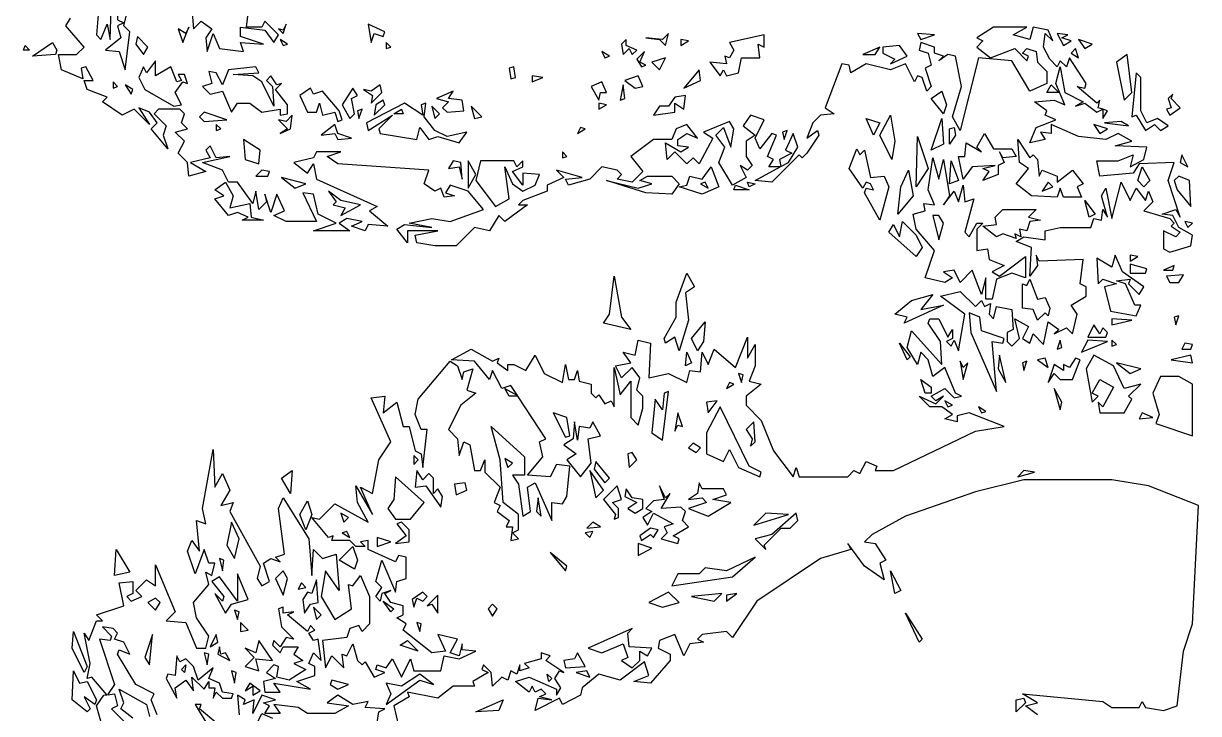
# Model space of a CAD drawing. Header units: millimetres. Extents: x -1861 to 1853, y -2 to 9002.
# Drawn here: x -1711 to -7, y 2613 to 3614 of the extents above; entities that cross this region are included whole.
import ezdxf

# ---------------------------------------------------------------- set-up
doc = ezdxf.new("R2010")
doc.units = ezdxf.units.MM
doc.layers.add('ALMOND-DRAW-PROFILE', color=7, linetype='Continuous', lineweight=25)

msp = doc.modelspace()

# ---------------------------------------------------------------- linework, layer by layer
at = {"layer": 'ALMOND-DRAW-PROFILE'}
for points in [[(-1600.9, 3650.2), (-1605.3, 3597.4), (-1598.6, 3590.8), (-1589.8, 3612.8), (-1585.4, 3590.8), (-1583.2, 3650.2)], [(-1466.6, 3634.8), (-1464.4, 3606.2), (-1453.3, 3617.2), (-1437.9, 3606.2), (-1446.7, 3593), (-1444.5, 3573.1), (-1435.7, 3599.6), (-1426.9, 3577.5), (-1391.7, 3573.1), (-1396.1, 3586.4), (-1363.1, 3584.1), (-1396.1, 3595.2), (-1396.1, 3608.4), (-1360.9, 3604), (-1347.7, 3586.4), (-1341.1, 3597.4), (-1360.9, 3617.2), (-1365.3, 3608.4), (-1387.3, 3608.4), (-1385.1, 3628.2)], [(-1596.4, 2593.4), (-1605.3, 2624.3), (-1594.2, 2639.7), (-1590.3, 2640.2), (-1611.9, 2666.1), (-1618.5, 2663.9), (-1614.1, 2685.9), (-1622.9, 2729.9), (-1616.3, 2718.9), (-1605.3, 2747.6), (-1596.4, 2747.6), (-1605.3, 2756.4), (-1565.6, 2769.6), (-1572.2, 2802.6), (-1552.4, 2804.8), (-1552.4, 2787.2), (-1561.2, 2782.8), (-1554.6, 2776.2), (-1539.2, 2782.8), (-1548, 2791.6), (-1532.6, 2807), (-1519.4, 2798.2), (-1519.4, 2829), (-1490.8, 2760.8), (-1504, 2747.6), (-1475.4, 2745.4), (-1460, 2707.9), (-1446.7, 2707.9), (-1442.3, 2725.5), (-1460, 2752), (-1464.4, 2774), (-1442.3, 2800.4), (-1446.7, 2818), (-1437.9, 2813.6), (-1433.5, 2831.2), (-1442.3, 2831.2), (-1448.9, 2851), (-1462.2, 2815.8), (-1473.2, 2848.8), (-1466.6, 2864.2), (-1455.5, 2848.8), (-1460, 2892.9), (-1446.7, 2888.5), (-1451.1, 2910.5), (-1435.7, 2996.3), (-1433.5, 2941.3), (-1422.5, 2961.1), (-1411.5, 2936.9), (-1424.7, 2914.9), (-1407.1, 2919.3), (-1411.5, 2906.1), (-1367.5, 2826.8), (-1371.9, 2809.2), (-1365.3, 2798.2), (-1354.3, 2804.8), (-1363.1, 2831.2), (-1352.1, 2837.8), (-1338.9, 2833.4), (-1345.5, 2840), (-1332.3, 2844.4), (-1341.1, 2910.5), (-1334.5, 2925.9), (-1297, 2866.4), (-1292.6, 2813.6), (-1290.4, 2851), (-1277.2, 2837.8), (-1257.4, 2844.4), (-1253, 2791.6), (-1272.8, 2820.2), (-1279.4, 2782.8), (-1259.6, 2749.8), (-1235.4, 2765.2), (-1239.8, 2800.4), (-1233.2, 2798.2), (-1222.2, 2813.6), (-1209, 2782.8), (-1209, 2743.2), (-1220, 2732.1), (-1224.4, 2740.9), (-1237.6, 2736.5), (-1242, 2723.3), (-1277.2, 2718.9), (-1272.8, 2679.3), (-1264, 2696.9), (-1246.4, 2679.3), (-1248.6, 2699.1), (-1242, 2696.9), (-1233.2, 2714.5), (-1226.6, 2690.3), (-1220, 2683.7), (-1215.6, 2688.1), (-1202.4, 2666.1), (-1187, 2672.7), (-1200.2, 2677.1), (-1198, 2683.7), (-1184.8, 2679.3), (-1175.9, 2692.5), (-1162.7, 2666.1), (-1149.5, 2692.5), (-1145.1, 2674.9), (-1105.5, 2674.9), (-1101.1, 2696.9), (-1079.1, 2692.5), (-1054.9, 2703.5), (-1074.7, 2705.7), (-1074.7, 2714.5), (-1079.1, 2696.9), (-1092.3, 2701.3), (-1081.3, 2721.1), (-1109.9, 2727.7), (-1098.9, 2703.5), (-1118.7, 2701.3), (-1160.5, 2734.3), (-1156.1, 2743.2), (-1169.3, 2752), (-1160.5, 2756.4), (-1160.5, 2769.6), (-1178.2, 2774), (-1187, 2787.2), (-1178.2, 2791.6), (-1191.4, 2787.2), (-1193.6, 2776.2), (-1200.2, 2782.8), (-1191.4, 2796), (-1200.2, 2804.8), (-1191.4, 2835.6), (-1171.5, 2789.4), (-1169.3, 2804.8), (-1156.1, 2809.2), (-1156.1, 2840), (-1167.1, 2842.2), (-1171.5, 2833.4), (-1211.2, 2851), (-1211.2, 2864.2), (-1222.2, 2862), (-1215.6, 2855.4), (-1228.8, 2855.4), (-1237.6, 2864.2), (-1264, 2864.2), (-1261.8, 2870.8), (-1268.4, 2868.6), (-1292.6, 2897.3), (-1281.6, 2895.1), (-1259.6, 2917.1), (-1211.2, 2890.7), (-1226.6, 2919.3), (-1228.8, 2943.5), (-1204.6, 2901.7), (-1222.2, 2941.3), (-1204.6, 2932.5), (-1195.8, 2980.9), (-1178.2, 3007.3), (-1206.8, 3071.2), (-1187, 3073.4), (-1189.2, 3049.2), (-1169.3, 3064.6), (-1160.5, 3029.4), (-1151.7, 3029.4), (-1142.9, 2994.1), (-1134.1, 2989.7), (-1131.9, 2969.9), (-1125.3, 3025), (-1134.1, 3025), (-1142.9, 3047), (-1138.5, 3069), (-1092.3, 3124), (-1081.3, 3117.4), (-1074.7, 3097.6), (-1072.5, 3108.6), (-1059.3, 3113), (-1068.1, 3082.2), (-1054.9, 3077.8), (-1076.9, 3060.2), (-1094.5, 3025), (-1081.3, 3011.7), (-1079.1, 2987.5), (-1072.5, 3007.3), (-1063.7, 3002.9), (-1057.1, 2965.5), (-1048.3, 2965.5), (-1041.7, 2980.9), (-1041.7, 2963.3), (-1019.6, 2941.3), (-1028.4, 2919.3), (-1019.6, 2914.9), (-1024, 2906.1), (-1006.4, 2892.9), (-1010.8, 2884.1), (-1002, 2884.1), (-1004.2, 2864.2), (-993.2, 2866.4), (-1002, 2875.2), (-993.2, 2879.6), (-993.2, 2901.7), (-1015.2, 2919.3), (-1019.6, 2980.9), (-1032.8, 3029.4), (-984.4, 2985.3), (-984.4, 2958.9), (-1002, 2958.9), (-993.2, 2945.7), (-986.6, 2899.5), (-975.6, 2906.1), (-980, 2941.3), (-969, 2947.9), (-944.8, 2892.9), (-944.8, 2919.3), (-929.4, 2917.1), (-922.8, 2928.1), (-918.4, 2972.1), (-938.2, 2974.3), (-947, 2956.7), (-980, 2958.9), (-958, 2985.3), (-962.4, 3007.3), (-953.6, 3011.7), (-994.1, 3073.4), (-1006.4, 3073.4), (-1013, 3084.4), (-994.6, 3074.2), (-1004.2, 3088.8), (-1017.4, 3084.4), (-1030.6, 3110.8), (-1035, 3097.6), (-1057.1, 3124), (-1090.1, 3126.2), (-1061.5, 3141.6), (-1030.6, 3124), (-1021.8, 3128.4), (-1024, 3121.8), (-1008.6, 3110.8), (-1008.6, 3119.6), (-999.8, 3119.6), (-982.2, 3110.8), (-969, 3132.8), (-955.8, 3106.4), (-929.4, 3093.2), (-925, 3119.6), (-920.6, 3097.6), (-911.8, 3097.6), (-907.4, 3110.8), (-905.2, 3095.4), (-887.5, 3091), (-887.5, 3077.8), (-880.9, 3071.2), (-876.5, 3075.6), (-867.7, 3062.4), (-858.9, 3066.8), (-854.5, 3058), (-854.5, 3115.2), (-845.7, 3075.6), (-830.3, 3095.4), (-830.3, 3042.6), (-819.3, 3031.6), (-812.7, 3055.8), (-812.7, 3073.4), (-821.5, 3082.2), (-817.1, 3099.8), (-828.1, 3115.2), (-843.5, 3099.8), (-852.3, 3117.4), (-830.3, 3121.8), (-841.3, 3137.2), (-823.7, 3132.8), (-819.3, 3154.8), (-801.7, 3150.4), (-803.9, 3099.8), (-775.3, 3106.4), (-748.8, 3093.2), (-744.4, 3110.8), (-729, 3108.6), (-726.8, 3137.2), (-718, 3119.6), (-709.2, 3141.6), (-678.4, 3115.2), (-660.8, 3159.2), (-660.8, 3128.4), (-649.8, 3148.2), (-649.8, 3117.4), (-658.6, 3095.4), (-641, 3091), (-663, 3073.4), (-663, 3060.2), (-641, 3038.2), (-623.4, 2994.1), (-594.7, 2956.7), (-590.3, 2969.9), (-585.9, 2956.7), (-515.5, 2956.7), (-506.7, 2965.5), (-497.9, 2961.1), (-489.1, 2978.7), (-473.6, 2972.1), (-475.9, 2965.5), (-449.4, 2965.5), (-330.5, 3022.7), (-288.7, 3029.4), (-339.4, 3049.2), (-357, 3044.8), (-357, 3036), (-374.6, 3040.4), (-363.6, 3047), (-379, 3058), (-396.6, 3058), (-412, 3073.4), (-387.8, 3062.4), (-376.8, 3073.4), (-387.8, 3066.8), (-394.4, 3073.4), (-374.6, 3084.4), (-361.4, 3071.2), (-350.4, 3073.4), (-359.2, 3077.8), (-374.6, 3115.2), (-392.2, 3102), (-398.8, 3126.2), (-409.8, 3137.2), (-414.2, 3119.6), (-429.6, 3143.8), (-423, 3168.1), (-379, 3119.6), (-381.2, 3152.6), (-398.8, 3179.1), (-396.6, 3185.7), (-383.4, 3185.7), (-370.2, 3159.2), (-363.6, 3170.3), (-363.6, 3157), (-372.4, 3152.6), (-365.8, 3146), (-361.4, 3154.8), (-354.8, 3139.4), (-346, 3192.3), (-381.2, 3218.7), (-352.6, 3225.3), (-330.5, 3203.3), (-321.7, 3212.1), (-317.3, 3203.3), (-308.5, 3207.7), (-310.7, 3192.3), (-304.1, 3185.7), (-299.7, 3203.3), (-277.7, 3198.9), (-275.5, 3170.3), (-284.3, 3165.9), (-284.3, 3152.6), (-277.7, 3146), (-266.7, 3157), (-273.3, 3185.7), (-253.5, 3174.7), (-262.3, 3157), (-251.3, 3150.4), (-246.9, 3163.6), (-231.5, 3148.2), (-224.9, 3181.3), (-209.5, 3170.3), (-216.1, 3163.6), (-198.5, 3172.5), (-189.6, 3163.6), (-183, 3192.3), (-191.8, 3205.5), (-169.8, 3218.7), (-169.8, 3231.9), (-178.6, 3236.3), (-174.2, 3271.5), (-238.1, 3269.3), (-242.5, 3278.1), (-240.3, 3262.7), (-251.3, 3247.3), (-249.1, 3289.1), (-271.1, 3297.9), (-260.1, 3304.5), (-229.3, 3300.1), (-229.3, 3313.4), (-207.3, 3317.8), (-163.2, 3317.8), (-158.8, 3331), (-147.8, 3328.8), (-145.6, 3344.2), (-139, 3333.2), (-147.8, 3364), (-141.2, 3375), (-132.4, 3331), (-119.2, 3383.8), (-106, 3357.4), (-97.2, 3375), (-84, 3357.4), (-79.6, 3370.6), (-73, 3355.2), (-86.2, 3342), (-48.7, 3331), (-42.1, 3324.4), (-46.5, 3320), (-33.3, 3311.2), (-39.9, 3304.5), (-57.6, 3313.4), (-57.6, 3286.9), (-48.7, 3282.5), (-17.9, 3291.3), (-15.7, 3306.8), (-35.5, 3317.8), (-44.3, 3335.4), (-59.8, 3337.6), (-39.9, 3344.2), (-33.3, 3333.2), (-50.9, 3386), (-42.1, 3412.4), (-92.8, 3410.2), (-101.6, 3397), (-150, 3392.6), (-154.4, 3414.6), (-123.6, 3414.6), (-101.6, 3423.4), (-106, 3405.8), (-86.2, 3416.8), (-81.8, 3434.4), (-128, 3436.6), (-103.8, 3443.2), (-123.6, 3454.3), (-141.2, 3445.5), (-180.8, 3449.9), (-220.5, 3467.5), (-220.5, 3454.3), (-235.9, 3456.5), (-229.3, 3445.5), (-251.3, 3441), (-242.5, 3463.1), (-213.9, 3474.1), (-229.3, 3480.7), (-227.1, 3487.3), (-244.7, 3500.5), (-216.1, 3502.7), (-200.7, 3496.1), (-213.9, 3526.9), (-207.3, 3551.1), (-200.7, 3513.7), (-174.2, 3500.5), (-185.2, 3493.9), (-172, 3498.3), (-154.4, 3485.1), (-145.6, 3489.5), (-152.2, 3491.7), (-150, 3502.7), (-154.4, 3498.3), (-183, 3522.5), (-172, 3520.3), (-169.8, 3526.9), (-194.1, 3564.3), (-198.5, 3551.1), (-207.3, 3559.9), (-211.7, 3551.1), (-222.7, 3562.1), (-231.5, 3579.7), (-229.3, 3599.6), (-218.3, 3588.6), (-224.9, 3604), (-246.9, 3608.4), (-251.3, 3590.8), (-275.5, 3597.4), (-255.7, 3608.4), (-304.1, 3608.4), (-328.3, 3593), (-319.5, 3588.6), (-328.3, 3579.7), (-308.5, 3564.3), (-273.3, 3577.5), (-255.7, 3559.9), (-253.5, 3566.5), (-262.3, 3570.9), (-255.7, 3577.5), (-242.5, 3573.1), (-240.3, 3557.7), (-227.1, 3544.5), (-227.1, 3526.9), (-251.3, 3515.9), (-277.7, 3559.9), (-326.1, 3564.3), (-352.6, 3458.7), (-363.6, 3478.5), (-350.4, 3522.5), (-359.2, 3566.5), (-370.2, 3568.7), (-383.4, 3559.9), (-376.8, 3566.5), (-390, 3570.9), (-390, 3579.7), (-409.8, 3586.4), (-412, 3575.3), (-398.8, 3570.9), (-394.4, 3553.3), (-403.2, 3548.9), (-394.4, 3522.5), (-401, 3515.9), (-407.6, 3535.7), (-414.2, 3537.9), (-418.6, 3529.1), (-431.8, 3555.5), (-453.8, 3546.7), (-489.1, 3555.5), (-511.1, 3542.3), (-513.3, 3553.3), (-524.3, 3555.5), (-548.5, 3491.7), (-535.3, 3482.9), (-555.1, 3480.7), (-566.1, 3469.7), (-574.9, 3447.7), (-559.5, 3458.7), (-557.3, 3452.1), (-574.9, 3425.6), (-581.5, 3419), (-585.9, 3423.4), (-625.6, 3383.8), (-649.8, 3386), (-613.4, 3405.8), (-630, 3405.8), (-623.4, 3416.8), (-632.2, 3421.2), (-619, 3452.1), (-625.6, 3454.3), (-643.2, 3432.2), (-649.8, 3447.7), (-636.6, 3474.1), (-656.4, 3480.7), (-667.4, 3465.3), (-649.8, 3452.1), (-663, 3443.2), (-663, 3421.2), (-654.2, 3408), (-660.8, 3401.4), (-671.8, 3408), (-663, 3390.4), (-682.8, 3379.4), (-702.6, 3412.4), (-693.8, 3434.4), (-707, 3452.1), (-696, 3463.1), (-685, 3434.4), (-680.6, 3460.9), (-687.2, 3471.9), (-724.6, 3456.5), (-711.4, 3447.7), (-731.2, 3410.2), (-740, 3419), (-748.8, 3410.2), (-766.5, 3427.8), (-777.5, 3416.8), (-779.7, 3441), (-757.7, 3427.8), (-746.6, 3434.4), (-762.1, 3436.6), (-762.1, 3445.5), (-748.8, 3454.3), (-733.4, 3447.7), (-748.8, 3467.5), (-764.3, 3460.9), (-770.9, 3445.5), (-797.3, 3445.5), (-830.3, 3421.2), (-812.7, 3399.2), (-828.1, 3383.8), (-850.1, 3388.2), (-843.5, 3394.8), (-850.1, 3401.4), (-872.1, 3405.8), (-889.7, 3388.2), (-920.6, 3379.4), (-925, 3388.2), (-900.8, 3390.4), (-938.2, 3401.4), (-927.2, 3390.4), (-951.4, 3379.4), (-951.4, 3370.6), (-986.6, 3357.4), (-993.2, 3350.8), (-980, 3350.8), (-1013, 3326.6), (-1021.8, 3335.4), (-1035, 3313.4), (-1057.1, 3317.8), (-1083.5, 3291.3), (-1114.3, 3291.3), (-1140.7, 3295.7), (-1142.9, 3306.8), (-1109.9, 3313.4), (-1153.9, 3313.4), (-1153.9, 3295.7), (-1169.3, 3315.6), (-1158.3, 3322.2), (-1118.7, 3317.8), (-1151.7, 3324.4), (-1118.7, 3331), (-1092.3, 3326.6), (-1043.9, 3344.2), (-1065.9, 3370.6), (-1092.3, 3379.4), (-1098.9, 3368.4), (-1085.7, 3364), (-1101.1, 3361.8), (-1105.5, 3375), (-1114.3, 3370.6), (-1129.7, 3381.6), (-1123.1, 3401.4), (-1255.2, 3410.2), (-1270.6, 3421.2), (-1250.8, 3427.8), (-1286, 3427.8), (-1290.4, 3419), (-1319.1, 3412.4), (-1299.2, 3397), (-1290.4, 3410.2), (-1286, 3388.2), (-1198, 3348.6), (-1209, 3342), (-1182.6, 3320), (-1211.2, 3322.2), (-1215.6, 3313.4), (-1235.4, 3320), (-1220, 3326.6), (-1242, 3331), (-1253, 3324.4), (-1237.6, 3313.4), (-1290.4, 3313.4), (-1257.4, 3324.4), (-1283.8, 3337.6), (-1290.4, 3366.2), (-1305.8, 3368.4), (-1286, 3326.6), (-1330.1, 3326.6), (-1347.7, 3335.4), (-1332.3, 3342), (-1343.3, 3366.2), (-1352.1, 3339.8), (-1360.9, 3366.2), (-1358.7, 3355.2), (-1369.7, 3344.2), (-1374.1, 3370.6), (-1378.5, 3353), (-1400.5, 3383.8), (-1413.7, 3383.8), (-1422.5, 3401.4), (-1451.1, 3412.4), (-1411.5, 3421.2), (-1431.3, 3419), (-1440.1, 3436.6), (-1446.7, 3430), (-1440.1, 3419), (-1468.8, 3412.4), (-1446.7, 3399.2), (-1471, 3392.6), (-1473.2, 3412.4), (-1486.4, 3425.6), (-1477.6, 3443.2), (-1490.8, 3456.5), (-1473.2, 3460.9), (-1482, 3469.7), (-1477.6, 3482.9), (-1484.2, 3489.5), (-1515, 3489.5), (-1521.6, 3482.9), (-1504, 3465.3), (-1508.4, 3452.1), (-1501.8, 3432.2), (-1526, 3460.9), (-1517.2, 3469.7), (-1528.2, 3485.1), (-1543.6, 3491.7), (-1528.2, 3467.5), (-1550.2, 3489.5), (-1567.8, 3480.7), (-1596.4, 3500.5), (-1589.8, 3507.1), (-1618.5, 3518.1), (-1622.9, 3531.3), (-1609.7, 3531.3), (-1620.7, 3551.1), (-1627.3, 3548.9), (-1625.1, 3533.5), (-1655.9, 3546.7), (-1660.3, 3568.7), (-1633.9, 3568.7), (-1622.9, 3579.7), (-1649.3, 3610.6), (-1642.7, 3621.6)], [(-240.3, 2611.1), (-257.9, 2624.3), (-240.3, 2628.7), (-262.3, 2641.9), (-145.6, 2630.9), (-132.4, 2622.1), (-92.8, 2622.1), (-88.4, 2630.9), (-84, 2622.1), (-57.6, 2617.7), (-37.7, 2624.3), (-28.9, 2703.5), (-15.7, 2743.2), (-6.9, 2914.9), (-79.6, 2943.5), (-132.4, 2952.3), (-260.1, 2952.3), (-330.5, 2934.7), (-431.8, 2899.5), (-480.3, 2873), (-491.3, 2862), (-475.9, 2859.8), (-460.4, 2835.6), (-469.2, 2831.2), (-462.6, 2807), (-491.3, 2826.8), (-515.5, 2859.8), (-511.1, 2851), (-555.1, 2837.8), (-647.6, 2776.2), (-682.8, 2723.3), (-691.6, 2732.1), (-726.8, 2727.7), (-733.4, 2721.1), (-724.6, 2716.7), (-744.4, 2714.5), (-753.2, 2696.9), (-766.5, 2727.7), (-788.5, 2718.9), (-790.7, 2707.9), (-773.1, 2699.1), (-773.1, 2690.3), (-801.7, 2657.3), (-825.9, 2659.5), (-803.9, 2668.3), (-810.5, 2688.1), (-845.7, 2661.7), (-876.5, 2670.5), (-900.8, 2650.7), (-903, 2639.7), (-929.4, 2626.5), (-933.8, 2635.3), (-969, 2617.7), (-964.6, 2635.3), (-944.8, 2633.1), (-962.4, 2637.5), (-953.6, 2641.9), (-960.2, 2648.5), (-969, 2644.1), (-973.4, 2652.9), (-977.8, 2644.1), (-997.6, 2659.5), (-977.8, 2666.1), (-938.2, 2648.5), (-938.2, 2639.7), (-931.6, 2650.7), (-940.4, 2663.9), (-933.8, 2674.9), (-927.2, 2672.7), (-953.6, 2690.3), (-947, 2696.9), (-960.2, 2701.3), (-960.2, 2692.5), (-984.4, 2685.9), (-977.8, 2679.3), (-991, 2674.9), (-991, 2683.7), (-995.4, 2670.5), (-1004.2, 2674.9), (-1008.6, 2661.7), (-1017.4, 2666.1), (-1030.6, 2652.9), (-1032.8, 2672.7), (-1043.9, 2683.7), (-1046.1, 2677.1), (-1037.3, 2672.7), (-1059.3, 2659.5), (-1057.1, 2652.9), (-1087.9, 2652.9), (-1109.9, 2635.3), (-1153.9, 2644.1), (-1151.7, 2637.5), (-1173.7, 2624.3), (-1167.1, 2595.6)], [(-1517.2, 2611.1), (-1526, 2633.1), (-1521.6, 2641.9), (-1548, 2655.1), (-1574.4, 2699.1), (-1572.2, 2705.7), (-1556.8, 2699.1), (-1565.6, 2716.7), (-1578.8, 2721.1), (-1574.4, 2729.9), (-1581, 2736.5), (-1596.4, 2738.7), (-1583.2, 2725.5), (-1585.4, 2718.9), (-1600.9, 2721.1), (-1578.8, 2655.1), (-1589.3, 2640.4), (-1578.8, 2641.9), (-1574.4, 2624.3), (-1583.2, 2619.9), (-1561.2, 2597.8)], [(-1552.4, 2606.7), (-1570, 2619.9), (-1565.6, 2628.7), (-1572.2, 2648.5), (-1532.6, 2626.5), (-1528.2, 2608.9)], [(-1429.1, 2597.8), (-1455.5, 2619.9), (-1453.3, 2626.5), (-1462.2, 2626.5), (-1442.3, 2593.4)], [(-1198, 2600), (-1195.8, 2615.5), (-1187, 2619.9), (-1215.6, 2622.1), (-1211.2, 2630.9), (-1233.2, 2626.5), (-1255.2, 2639.7), (-1270.6, 2628.7), (-1239.8, 2624.3), (-1259.6, 2613.3), (-1299.2, 2613.3), (-1312.4, 2622.1), (-1347.7, 2626.5), (-1338.9, 2613.3), (-1360.9, 2613.3), (-1354.3, 2624.3), (-1363.1, 2628.7), (-1345.5, 2633.1), (-1365.3, 2639.7), (-1378.5, 2613.3), (-1376.3, 2633.1), (-1391.7, 2626.5), (-1389.5, 2633.1), (-1400.5, 2639.7), (-1398.3, 2611.1)], [(-1374.1, 2595.6), (-1365.3, 2613.3), (-1349.9, 2606.7)]]:
    msp.add_lwpolyline(points, dxfattribs=at)
for points in [[(-1563.4, 3546.7), (-1556.8, 3601.8), (-1565.6, 3610.6), (-1561.2, 3628.2), (-1567.8, 3652.4), (-1574.4, 3632.6), (-1574.4, 3619.4), (-1565.6, 3615), (-1574.4, 3610.6), (-1570, 3593), (-1592, 3575.3), (-1572.2, 3573.1)], [(-1334.5, 3599.6), (-1330.1, 3612.8), (-1334.5, 3604), (-1341.1, 3606.2)], [(-1206.8, 3586.4), (-1202.4, 3599.6), (-1189.2, 3595.2), (-1187, 3601.8), (-1211.2, 3612.8)], [(-1479.8, 3586.4), (-1471, 3608.4), (-1475.4, 3599.6), (-1486.4, 3606.2)], [(-779.7, 3581.9), (-775.3, 3599.6), (-784.1, 3590.8), (-808.3, 3593), (-788.5, 3590.8)], [(-700.4, 3537.9), (-696, 3546.7), (-691.6, 3537.9), (-674, 3542.3), (-669.6, 3564.3), (-643.2, 3564.3), (-645.4, 3584.1), (-636.6, 3579.7), (-636.6, 3597.4), (-687.2, 3586.4), (-680.6, 3575.3), (-687.2, 3564.3), (-693.8, 3566.5), (-691.6, 3555.5), (-715.8, 3557.7)], [(-409.8, 3590.8), (-390, 3597.4), (-414.2, 3599.6)], [(-202.9, 3581.9), (-191.8, 3588.6), (-205.1, 3593), (-196.3, 3597.4), (-211.7, 3599.6)], [(-1710.9, 3575.3), (-1708.7, 3581.9), (-1702.1, 3575.3)], [(-1697.7, 3566.5), (-1669.1, 3586.4), (-1662.5, 3575.3), (-1664.7, 3568.7)], [(-1537, 3568.7), (-1530.4, 3579.7), (-1545.8, 3595.2), (-1548, 3584.1)], [(-1334.5, 3581.9), (-1327.9, 3584.1), (-1338.9, 3590.8)], [(-1184.8, 3577.5), (-1178.2, 3579.7), (-1184.8, 3586.4)], [(-841.3, 3568.7), (-832.5, 3577.5), (-828.1, 3568.7), (-821.5, 3575.3), (-836.9, 3581.9), (-836.9, 3590.8), (-843.5, 3584.1)], [(-757.7, 3581.9), (-746.6, 3588.6), (-757.7, 3590.8)], [(-493.5, 3568.7), (-475.9, 3568.7), (-469.2, 3579.7)], [(-453.8, 3555.5), (-429.6, 3566.5), (-440.6, 3581.9), (-464.8, 3579.7), (-464.8, 3570.9), (-447.2, 3562.1)], [(-172, 3577.5), (-161, 3584.1), (-180.8, 3590.8)], [(-867.7, 3564.3), (-861.1, 3566.5), (-872.1, 3573.1)], [(-814.9, 3551.1), (-808.3, 3553.3), (-817.1, 3557.7), (-810.5, 3573.1), (-821.5, 3562.1)], [(-788.5, 3546.7), (-779.7, 3564.3), (-799.5, 3557.7)], [(-180.8, 3564.3), (-185.2, 3577.5), (-191.8, 3570.9)], [(-114.8, 3502.7), (-103.8, 3513.7), (-110.4, 3568.7), (-125.8, 3557.7)], [(-1493, 3493.9), (-1482, 3496.1), (-1490.8, 3513.7), (-1479.8, 3529.1), (-1473.2, 3526.9), (-1477.6, 3540.1), (-1486.4, 3540.1), (-1482, 3531.3), (-1488.6, 3529.1), (-1497.4, 3551.1), (-1519.4, 3537.9), (-1519.4, 3559.9), (-1532.6, 3542.3), (-1537, 3551.1), (-1543.6, 3535.7), (-1534.8, 3518.1)], [(-1338.9, 3480.7), (-1327.9, 3482.9), (-1327.9, 3496.1), (-1345.5, 3518.1), (-1336.7, 3526.9), (-1343.3, 3524.7), (-1352.1, 3537.9), (-1358.7, 3531.3), (-1349.9, 3522.5), (-1347.7, 3493.9), (-1365.3, 3529.1), (-1378.5, 3537.9), (-1407.1, 3540.1), (-1369.7, 3542.3), (-1374.1, 3551.1), (-1413.7, 3546.7), (-1422.5, 3524.7), (-1431.3, 3542.3), (-1442.3, 3544.5), (-1437.9, 3526.9), (-1451.1, 3522.5), (-1440.1, 3511.5), (-1422.5, 3515.9), (-1409.3, 3485.1), (-1400.5, 3498.3), (-1382.9, 3498.3), (-1365.3, 3485.1), (-1338.9, 3489.5)], [(-1004.2, 3533.5), (-997.6, 3535.7), (-999.8, 3551.1), (-1006.4, 3548.9)], [(-753.2, 3520.3), (-729, 3531.3), (-731.2, 3546.7)], [(-1581, 3520.3), (-1574.4, 3522.5), (-1581, 3529.1)], [(-973.4, 3529.1), (-958, 3535.7), (-973.4, 3537.9)], [(-876.5, 3502.7), (-874.3, 3513.7), (-865.5, 3513.7), (-872.1, 3529.1), (-887.5, 3522.5)], [(-823.7, 3520.3), (-812.7, 3522.5), (-819.3, 3537.9), (-839.1, 3531.3)], [(-84, 3458.7), (-70.8, 3467.5), (-62, 3458.7), (-50.9, 3465.3), (-66.4, 3476.3), (-81.8, 3469.7), (-90.6, 3487.3), (-90.6, 3535.7), (-97.2, 3542.3), (-103.8, 3478.5), (-97.2, 3480.7)], [(-1554.6, 3511.5), (-1552.4, 3518.1), (-1563.4, 3524.7)], [(-1255.2, 3471.9), (-1248.6, 3474.1), (-1253, 3487.3), (-1277.2, 3515.9), (-1290.4, 3511.5), (-1294.8, 3520.3), (-1310.2, 3509.3), (-1299.2, 3485.1), (-1286, 3485.1), (-1281.6, 3498.3), (-1277.2, 3480.7), (-1259.6, 3485.1)], [(-1237.6, 3476.3), (-1231, 3482.9), (-1235.4, 3504.9), (-1226.6, 3509.3), (-1233.2, 3520.3), (-1248.6, 3496.1)], [(-1206.8, 3498.3), (-1191.4, 3513.7), (-1193.6, 3524.7), (-1206.8, 3515.9), (-1217.8, 3518.1), (-1204.6, 3509.3)], [(-1096.7, 3485.1), (-1072.5, 3487.3), (-1074.7, 3502.7), (-1094.5, 3504.9), (-1087.9, 3515.9), (-1112.1, 3504.9), (-1094.5, 3500.5), (-1103.3, 3491.7)], [(-845.7, 3502.7), (-839.1, 3504.9), (-841.3, 3524.7)], [(-376.8, 3482.9), (-394.4, 3504.9), (-379, 3515.9), (-372.4, 3496.1)], [(-227.1, 3513.7), (-220.5, 3524.7), (-209.5, 3513.7)], [(-53.2, 3489.5), (-48.7, 3480.7), (-33.3, 3491.7), (-46.5, 3504.9), (-44.3, 3511.5), (-50.9, 3504.9), (-46.5, 3491.7)], [(-1109.9, 3449.9), (-1079.1, 3441), (-1068.1, 3456.5), (-1096.7, 3449.9), (-1114.3, 3458.7), (-1129.7, 3478.5), (-1127.5, 3498.3), (-1134.1, 3496.1), (-1131.9, 3480.7), (-1158.3, 3498.3), (-1213.4, 3469.7), (-1211.2, 3458.7), (-1175.9, 3480.7), (-1195.8, 3460.9), (-1193.6, 3454.3), (-1140.7, 3445.5), (-1136.3, 3463.1), (-1123.1, 3445.5)], [(-1202.4, 3480.7), (-1187, 3496.1), (-1189.2, 3502.7), (-1200.2, 3496.1)], [(-1114.3, 3476.3), (-1107.7, 3482.9), (-1118.7, 3493.9)], [(-1057.1, 3476.3), (-1046.1, 3478.5), (-1061.5, 3493.9)], [(-876.5, 3489.5), (-865.5, 3496.1), (-876.5, 3498.3)], [(-797.3, 3480.7), (-766.5, 3485.1), (-766.5, 3498.3), (-753.2, 3489.5), (-751, 3509.3), (-766.5, 3507.1), (-775.3, 3493.9), (-788.5, 3493.9)], [(-1448.9, 3471.9), (-1415.9, 3474.1), (-1448.9, 3485.1), (-1455.5, 3478.5)], [(-1338.9, 3454.3), (-1323.5, 3460.9), (-1321.3, 3480.7), (-1330.1, 3471.9), (-1341.1, 3474.1), (-1327.9, 3460.9)], [(-1224.4, 3476.3), (-1220, 3489.5), (-1226.6, 3487.3)], [(-1160.5, 3482.9), (-1173.7, 3482.9), (-1162.7, 3489.5)], [(-478.1, 3452.1), (-489.1, 3476.3), (-469.2, 3469.7)], [(-451.6, 3416.8), (-469.2, 3452.1), (-453.8, 3480.7), (-447.2, 3443.2)], [(-394.4, 3430), (-379, 3476.3), (-376.8, 3438.8)], [(-145.6, 3489.5), (-145.6, 3476.3), (-139, 3487.3)], [(-1431.3, 3458.7), (-1424.7, 3460.9), (-1431.3, 3467.5)], [(-1255.2, 3445.5), (-1235.4, 3447.7), (-1255.2, 3454.3), (-1259.6, 3467.5), (-1279.4, 3452.1), (-1259.6, 3454.3)], [(-907.4, 3454.3), (-896.4, 3460.9), (-903, 3463.1)], [(-368, 3438.8), (-368, 3460.9), (-361.4, 3463.1), (-359.2, 3452.1)], [(-150, 3454.3), (-139, 3460.9), (-158.8, 3467.5)], [(-143.4, 3469.7), (-108.2, 3465.3), (-119.2, 3471.9)], [(-1369.7, 3410.2), (-1367.5, 3430), (-1391.7, 3445.5), (-1389.5, 3416.8)], [(-612.5, 3406.4), (-601.3, 3412.4), (-588.1, 3434.4), (-594.7, 3454.3), (-605.7, 3430), (-596.9, 3425.6), (-614.5, 3416.8)], [(-607.9, 3445.5), (-603.5, 3458.7), (-610.1, 3456.5)], [(-416.4, 3377.2), (-414.2, 3449.9), (-398.8, 3403.6)], [(-319.5, 3386), (-310.7, 3399.2), (-319.5, 3403.6), (-301.9, 3408), (-335, 3405.8), (-348.2, 3388.2), (-354.8, 3421.2), (-346, 3421.2), (-343.8, 3441), (-321.7, 3427.8), (-328.3, 3434.4), (-317.3, 3454.3), (-304.1, 3432.2), (-277.7, 3432.2), (-271.1, 3421.2), (-290.9, 3419), (-295.3, 3427.8), (-288.7, 3412.4), (-297.5, 3408), (-297.5, 3394.8)], [(-249.1, 3364), (-271.1, 3381.6), (-253.5, 3403.6), (-266.7, 3412.4), (-268.9, 3445.5), (-251.3, 3419), (-246.9, 3423.4), (-240.3, 3416.8), (-238.1, 3392.6), (-233.7, 3401.4), (-211.7, 3392.6), (-211.7, 3383.8), (-189.6, 3401.4), (-174.2, 3381.6), (-183, 3377.2), (-176.4, 3361.8), (-202.9, 3361.8), (-207.3, 3375), (-211.7, 3361.8)], [(-929.4, 3419), (-922.8, 3421.2), (-929.4, 3427.8)], [(-469.2, 3328.8), (-491.3, 3368.4), (-489.1, 3375), (-478.1, 3372.8), (-482.5, 3381.6), (-489.1, 3383.8), (-493.5, 3375), (-513.3, 3403.6), (-502.3, 3432.2), (-497.9, 3423.4), (-491.3, 3430), (-482.5, 3390.4), (-462.6, 3392.6), (-456, 3377.2)], [(-1074.7, 3388.2), (-1076.9, 3412.4), (-1087.9, 3414.6), (-1094.5, 3403.6), (-1079.1, 3405.8)], [(-1065.9, 3375), (-1054.9, 3394.8), (-1065.9, 3414.6)], [(-1026.2, 3348.6), (-1006.4, 3359.6), (-1013, 3405.8), (-1002, 3381.6), (-986.6, 3370.6), (-969, 3379.4), (-962.4, 3394.8), (-986.6, 3397), (-986.6, 3379.4), (-1002, 3399.2), (-986.6, 3405.8), (-986.6, 3414.6), (-995.4, 3405.8), (-999.8, 3414.6), (-1048.3, 3414.6), (-1054.9, 3386)], [(-315.1, 3214.3), (-315.1, 3245.1), (-321.7, 3220.9), (-335, 3256.1), (-352.6, 3238.5), (-361.4, 3256.1), (-376.8, 3253.9), (-363.6, 3245.1), (-374.6, 3238.5), (-403.2, 3245.1), (-390, 3284.7), (-416.4, 3315.6), (-420.8, 3337.6), (-403.2, 3342), (-405.4, 3353), (-390, 3350.8), (-398.8, 3372.8), (-392.2, 3419), (-383.4, 3388.2), (-376.8, 3416.8), (-368, 3364), (-376.8, 3350.8), (-361.4, 3370.6), (-354.8, 3355.2), (-348.2, 3379.4), (-346, 3355.2), (-332.7, 3359.6), (-346, 3311.2), (-339.4, 3304.5), (-328.3, 3324.4), (-319.5, 3324.4), (-328.3, 3315.6), (-328.3, 3284.7), (-312.9, 3286.9), (-310.7, 3271.5), (-288.7, 3262.7), (-306.3, 3253.9), (-295.3, 3247.3), (-257.9, 3275.9), (-257.9, 3245.1), (-277.7, 3251.7), (-299.7, 3242.9), (-306.3, 3214.3)], [(-368, 3381.6), (-365.8, 3414.6), (-354.8, 3386)], [(-22.3, 3405.8), (-31.1, 3423.4), (-33.3, 3412.4)], [(-1374.1, 3392.6), (-1356.5, 3392.6), (-1354.3, 3399.2), (-1365.3, 3401.4)], [(-808.3, 3368.4), (-865.5, 3386), (-819.3, 3375), (-799.5, 3381.6), (-817.1, 3386), (-806.1, 3392.6), (-770.9, 3392.6), (-759.9, 3381.6), (-770.9, 3366.2)], [(-726.8, 3366.2), (-759.9, 3377.2), (-748.8, 3379.4), (-744.4, 3392.6), (-726.8, 3388.2), (-713.6, 3405.8), (-702.6, 3377.2)], [(-442.8, 3337.6), (-438.4, 3377.2), (-427.4, 3401.4), (-420.8, 3364)], [(-86.2, 3377.2), (-95, 3386), (-88.4, 3405.8), (-77.4, 3386)], [(-17.9, 3348.6), (-20.1, 3386), (-35.5, 3392.6), (-42.1, 3386), (-37.7, 3372.8)], [(-1393.9, 3328.8), (-1385.1, 3333.2), (-1400.5, 3339.8), (-1413.7, 3335.4), (-1433.5, 3359.6), (-1420.3, 3364), (-1433.5, 3372.8), (-1418.1, 3383.8), (-1407.1, 3364), (-1411.5, 3346.4), (-1382.9, 3353), (-1380.7, 3333.2), (-1363.1, 3328.8)], [(-1316.8, 3375), (-1301.4, 3381.6), (-1336.7, 3390.4)], [(-718, 3375), (-722.4, 3383.8), (-729, 3381.6)], [(-658.6, 3372.8), (-680.6, 3372.8), (-678.4, 3379.4)], [(-658.6, 3377.2), (-660.8, 3383.8), (-649.8, 3381.6)], [(-233.7, 3370.6), (-218.3, 3377.2), (-224.9, 3383.8)], [(-1250.8, 3335.4), (-1222.2, 3350.8), (-1250.8, 3357.4), (-1268.4, 3370.6), (-1257.4, 3355.2), (-1261.8, 3350.8), (-1244.2, 3346.4)], [(-165.4, 3333.2), (-172, 3357.4), (-156.6, 3337.6)], [(-271.1, 3302.3), (-290.9, 3309), (-299.7, 3304.5), (-319.5, 3320), (-299.7, 3322.2), (-301.9, 3333.2), (-290.9, 3344.2), (-242.5, 3344.2), (-253.5, 3333.2), (-235.9, 3328.8), (-251.3, 3326.6), (-255.7, 3313.4), (-266.7, 3315.6), (-264.5, 3304.5), (-273.3, 3309)], [(-416.4, 3275.9), (-456, 3311.2), (-449.4, 3322.2), (-440.6, 3304.5), (-436.2, 3326.6), (-416.4, 3306.8), (-407.6, 3289.1)], [(-383.4, 3300.1), (-376.8, 3324.4), (-383.4, 3335.4), (-392.2, 3335.4)], [(-22.3, 3317.8), (-15.7, 3324.4), (-26.7, 3326.6)], [(-134.6, 3196.7), (-97.2, 3190.1), (-90.6, 3205.5), (-99.4, 3205.5), (-112.6, 3236.3), (-125.8, 3240.7), (-106, 3242.9), (-108.2, 3236.3), (-92.8, 3220.9), (-86.2, 3231.9), (-117, 3253.9), (-128, 3278.1), (-132.4, 3260.5), (-154.4, 3273.7), (-152.2, 3236.3), (-145.6, 3242.9), (-125.8, 3236.3), (-143.4, 3231.9)], [(-106, 3269.3), (-95, 3275.9), (-106, 3278.1)], [(-106, 3251.7), (-84, 3251.7), (-81.8, 3258.3), (-106, 3264.9)], [(-57.6, 3256.1), (-44.3, 3256.1), (-42.1, 3262.7)], [(-830.3, 3170.3), (-869.9, 3179.1), (-861.1, 3192.3), (-854.5, 3247.3), (-843.5, 3187.9)], [(-759.9, 3139.4), (-766.5, 3159.2), (-779.7, 3150.4), (-781.9, 3157), (-764.3, 3187.9), (-764.3, 3209.9), (-748.8, 3251.7), (-737.8, 3231.9), (-751, 3223.1), (-746.6, 3183.5)], [(-240.3, 3183.5), (-246.9, 3198.9), (-262.3, 3201.1), (-262.3, 3236.3), (-255.7, 3234.1), (-251.3, 3242.9), (-240.3, 3214.3), (-229.3, 3216.5), (-222.7, 3201.1), (-224.9, 3190.1), (-229.3, 3194.5)], [(-48.7, 3238.5), (-35.5, 3238.5), (-28.9, 3249.5), (-53.2, 3247.3)], [(-434, 3179.1), (-429.6, 3187.9), (-447.2, 3192.3), (-423, 3212.1), (-392.2, 3220.9), (-409.8, 3198.9), (-376.8, 3205.5)], [(-299.7, 3080), (-306.3, 3152.6), (-290.9, 3150.4), (-288.7, 3157), (-321.7, 3168.1), (-323.9, 3187.9), (-339.4, 3194.5), (-337.2, 3165.9)], [(-39.9, 3176.9), (-35.5, 3190.1), (-42.1, 3187.9)], [(-733.4, 3139.4), (-742.2, 3157), (-722.4, 3181.3), (-724.6, 3152.6)], [(-167.6, 3159.2), (-141.2, 3159.2), (-139, 3165.9), (-145.6, 3172.5), (-150, 3163.6), (-158.8, 3176.9)], [(-132.4, 3176.9), (-103.8, 3183.5), (-132.4, 3185.7)], [(-211.7, 3141.6), (-205.1, 3143.8), (-207.3, 3154.8)], [(-176.4, 3137.2), (-139, 3152.6), (-167.6, 3154.8)], [(-132.4, 3146), (-125.8, 3148.2), (-132.4, 3154.8)], [(-751, 3117.4), (-748.8, 3137.2), (-742.2, 3121.8)], [(-429.6, 3126.2), (-440.6, 3150.4), (-425.2, 3130.6)], [(-31.1, 3141.6), (-17.9, 3141.6), (-15.7, 3148.2), (-26.7, 3150.4)], [(-348.2, 3097.6), (-341.6, 3121.8), (-348.2, 3115.2), (-352.6, 3124)], [(-286.5, 3093.2), (-295.3, 3132.8), (-297.5, 3113)], [(-260.1, 3110.8), (-255.7, 3124), (-262.3, 3121.8)], [(-224.9, 3115.2), (-229.3, 3128.4), (-240.3, 3126.2)], [(-224.9, 3093.2), (-216.1, 3106.4), (-207.3, 3097.6), (-189.6, 3097.6), (-178.6, 3126.2), (-185.2, 3128.4), (-194.1, 3115.2), (-202.9, 3119.6), (-202.9, 3110.8), (-216.1, 3119.6)], [(-150, 3049.2), (-114.8, 3049.2), (-103.8, 3069), (-108.2, 3073.4), (-90.6, 3091), (-114.8, 3084.4), (-130.2, 3117.4), (-158.8, 3132.8), (-169.8, 3113), (-161, 3064.6), (-152.2, 3073.4), (-161, 3077.8), (-150, 3097.6), (-130.2, 3086.6), (-145.6, 3058), (-152.2, 3064.6)], [(-106, 3106.4), (-90.6, 3113), (-125.8, 3121.8)], [(-46.5, 3126.2), (-15.7, 3121.8), (-17.9, 3132.8)], [(-669.6, 3093.2), (-667.4, 3104.2), (-674, 3106.4)], [(-68.6, 3033.8), (-15.7, 3016.1), (-15.7, 3091), (-35.5, 3102), (-62, 3102), (-73, 3077.8), (-64.2, 3047)], [(-691.6, 3084.4), (-680.6, 3091), (-687.2, 3093.2)], [(-403.2, 3077.8), (-409.8, 3097.6), (-394.4, 3086.6), (-394.4, 3077.8)], [(-207.3, 3053.6), (-205.1, 3064.6), (-216.1, 3084.4)], [(-784.1, 3009.5), (-775.3, 3080), (-781.9, 3077.8), (-784.1, 3053.6), (-795.1, 3069), (-799.5, 3020.5)], [(-718, 3049.2), (-704.8, 3066.8), (-720.2, 3064.6)], [(-643.2, 2956.7), (-641, 2963.3), (-658.6, 2972.1), (-700.4, 3058), (-720.2, 3020.5), (-720.2, 2989.7), (-696, 2978.7), (-687.2, 2996.3), (-674, 2969.9)], [(-370.2, 3058), (-363.6, 3060.2), (-374.6, 3066.8)], [(-321.7, 3049.2), (-315.1, 3051.4), (-326.1, 3058)], [(-925, 3013.9), (-918.4, 3016.1), (-922.8, 3042.6), (-942.6, 3049.2)], [(-903, 2956.7), (-887.5, 2976.5), (-891.9, 3011.7), (-874.3, 3016.1), (-885.3, 3036), (-889.7, 3027.2), (-905.2, 3029.4), (-907.4, 3009.5), (-911.8, 3036), (-914, 3011.7), (-927.2, 3002.9), (-909.6, 2989.7), (-922.8, 2980.9)], [(-766.5, 3022.7), (-762.1, 3031.6), (-755.4, 3029.4), (-762.1, 3049.2)], [(-656.4, 3000.7), (-649.8, 3007.3), (-652, 3036), (-663, 3025), (-654.2, 3011.7)], [(-92.8, 3040.4), (-73, 3042.6), (-88.4, 3049.2)], [(-735.6, 2991.9), (-729, 2998.5), (-740, 3005.1), (-746.6, 2998.5)], [(-1145.1, 2974.3), (-1138.5, 2980.9), (-1145.1, 2987.5)], [(-1008.6, 2969.9), (-1002, 2976.5), (-1013, 2983.1)], [(-832.5, 2969.9), (-821.5, 2980.9), (-828.1, 2991.9), (-834.7, 2989.7)], [(-1323.5, 2932.5), (-1336.7, 2954.5), (-1321.3, 2965.5)], [(-1105.5, 2912.7), (-1103.3, 2928.1), (-1109.9, 2939.1), (-1116.5, 2932.5), (-1116.5, 2954.5), (-1123.1, 2961.1), (-1131.9, 2952.3), (-1140.7, 2965.5), (-1142.9, 2941.3), (-1127.5, 2943.5)], [(-880.9, 2925.9), (-869.9, 2936.9), (-889.7, 2965.5)], [(-867.7, 2947.9), (-861.1, 2954.5), (-880.9, 2978.7), (-883.1, 2967.7)], [(-268.9, 2956.7), (-244.7, 2963.3), (-260.1, 2965.5)], [(-1171.5, 2895.1), (-1149.5, 2895.1), (-1129.7, 2919.3), (-1171.5, 2956.7), (-1173.7, 2923.7), (-1182.6, 2910.5)], [(-1083.5, 2930.3), (-1068.1, 2936.9), (-1070.3, 2947.9), (-1085.7, 2945.7)], [(-854.5, 2895.1), (-847.9, 2897.3), (-847.9, 2910.5), (-856.7, 2919.3), (-843.5, 2923.7), (-850.1, 2943.5), (-869.9, 2923.7), (-852.3, 2901.7)], [(-823.7, 2903.9), (-812.7, 2910.5), (-812.7, 2923.7), (-828.1, 2925.9), (-836.9, 2939.1), (-839.1, 2928.1), (-821.5, 2919.3), (-834.7, 2910.5)], [(-786.3, 2866.4), (-762.1, 2859.8), (-759.9, 2866.4), (-768.7, 2870.8), (-746.6, 2884.1), (-755.4, 2892.9), (-751, 2906.1), (-757.7, 2912.7), (-786.3, 2910.5), (-773.1, 2932.5), (-779.7, 2925.9), (-788.5, 2943.5), (-781.9, 2923.7), (-797.3, 2921.5), (-808.3, 2910.5), (-799.5, 2906.1), (-812.7, 2897.3), (-806.1, 2886.3), (-797.3, 2903.9), (-768.7, 2888.5), (-781.9, 2884.1), (-777.5, 2875.2)], [(-718, 2899.5), (-685, 2919.3), (-711.4, 2923.7), (-691.6, 2930.3), (-696, 2939.1), (-726.8, 2939.1), (-731.2, 2947.9), (-733.4, 2932.5), (-746.6, 2923.7), (-726.8, 2925.9), (-720.2, 2919.3), (-746.6, 2910.5)], [(-1301.4, 2879.6), (-1310.2, 2901.7), (-1299.2, 2921.5), (-1292.6, 2901.7)], [(-960.2, 2899.5), (-964.6, 2925.9), (-966.8, 2906.1)], [(-1246.4, 2890.7), (-1239.8, 2897.3), (-1250.8, 2903.9)], [(-652, 2886.3), (-601.3, 2901.7), (-634.4, 2903.9)], [(-634.4, 2851), (-636.6, 2857.6), (-612.3, 2881.8), (-599.1, 2881.8), (-588.1, 2892.9), (-590.3, 2903.9), (-625.6, 2873), (-649.8, 2866.4)], [(-1404.9, 2837.8), (-1398.3, 2866.4), (-1409.3, 2890.7), (-1415.9, 2857.6)], [(-1171.5, 2859.8), (-1151.7, 2862), (-1151.7, 2879.6), (-1162.7, 2890.7), (-1169.3, 2888.5), (-1156.1, 2870.8)], [(-894.1, 2881.8), (-874.3, 2884.1), (-885.3, 2890.7)], [(-814.9, 2864.2), (-801.7, 2873), (-797.3, 2868.6), (-790.7, 2879.6), (-801.7, 2881.8), (-817.1, 2870.8)], [(-1237.6, 2868.6), (-1242, 2877.4), (-1248.6, 2875.2)], [(-1198, 2855.4), (-1178.2, 2862), (-1198, 2868.6)], [(-889.7, 2868.6), (-885.3, 2877.4), (-896.4, 2875.2)], [(-1578.8, 2813.6), (-1576.6, 2851), (-1556.8, 2818)], [(-1231, 2822.4), (-1253, 2835.6), (-1233.2, 2855.4), (-1226.6, 2835.6)], [(-925, 2820.2), (-922.8, 2826.8), (-947, 2846.6)], [(-819.3, 2842.2), (-799.5, 2853.2), (-819.3, 2859.8)], [(-1422.5, 2820.2), (-1420.3, 2835.6), (-1426.9, 2837.8)], [(-770.9, 2798.2), (-682.8, 2811.4), (-649.8, 2840), (-691.6, 2820.2), (-722.4, 2824.6), (-731.2, 2815.8), (-762.1, 2815.8)], [(-1418.1, 2758.6), (-1409.3, 2771.8), (-1385.1, 2778.4), (-1400.5, 2815.8), (-1400.5, 2776.2), (-1426.9, 2811.4), (-1437.9, 2804.8), (-1420.3, 2782.8), (-1422.5, 2776.2), (-1433.5, 2787.2)], [(-1334.5, 2785), (-1327.9, 2809.2), (-1334.5, 2820.2), (-1345.5, 2809.2)], [(-447.2, 2787.2), (-453.8, 2820.2), (-438.4, 2791.6)], [(-1312.4, 2793.8), (-1301.4, 2796), (-1308, 2802.6)], [(-1303.6, 2758.6), (-1294.8, 2771.8), (-1283.8, 2774), (-1286, 2807), (-1292.6, 2787.2), (-1299.2, 2789.4), (-1305.8, 2778.4)], [(-1519.4, 2763), (-1512.8, 2774), (-1519.4, 2780.6), (-1530.4, 2774)], [(-1145.1, 2767.4), (-1140.7, 2780.6), (-1131.9, 2776.2), (-1125.3, 2782.8), (-1131.9, 2789.4), (-1147.3, 2778.4)], [(-1109.9, 2758.6), (-1109.9, 2785), (-1125.3, 2769.6), (-1118.7, 2771.8)], [(-784.1, 2767.4), (-759.9, 2774), (-775.3, 2789.4), (-803.9, 2774)], [(-742.2, 2782.8), (-709.2, 2776.2), (-698.2, 2787.2)], [(-691.6, 2776.2), (-676.2, 2787.2), (-691.6, 2785)], [(-1400.5, 2749.8), (-1398.3, 2760.8), (-1404.9, 2763)], [(-1360.9, 2644.1), (-1338.9, 2644.1), (-1347.7, 2657.3), (-1294.8, 2648.5), (-1314.6, 2659.5), (-1288.2, 2668.3), (-1288.2, 2681.5), (-1297, 2685.9), (-1290.4, 2701.3), (-1279.4, 2690.3), (-1283.8, 2721.1), (-1290.4, 2718.9), (-1297, 2729.9), (-1288.2, 2734.3), (-1294.8, 2740.9), (-1299.2, 2732.1), (-1327.9, 2756.4), (-1319.1, 2760.8), (-1334.5, 2758.6), (-1334.5, 2767.4), (-1341.1, 2765.2), (-1336.7, 2738.7), (-1319.1, 2721.1), (-1330.1, 2723.3), (-1338.9, 2710.1), (-1347.7, 2718.9), (-1349.9, 2712.3), (-1338.9, 2701.3), (-1334.5, 2710.1), (-1312.4, 2710.1), (-1319.1, 2699.1), (-1305.8, 2690.3), (-1319.1, 2685.9), (-1301.4, 2677.1), (-1325.7, 2661.7), (-1343.3, 2666.1), (-1341.1, 2681.5), (-1347.7, 2683.7), (-1358.7, 2672.7), (-1345.5, 2663.9), (-1363.1, 2659.5)], [(-1286, 2749.8), (-1279.4, 2756.4), (-1290.4, 2767.4)], [(-1178.2, 2760.8), (-1189.2, 2776.2), (-1173.7, 2765.2)], [(-1030.6, 2754.2), (-1024, 2765.2), (-1030.6, 2771.8), (-1037.3, 2765.2)], [(-1396.1, 2732.1), (-1385.1, 2734.3), (-1396.1, 2745.4)], [(-1136.3, 2732.1), (-1134.1, 2743.2), (-1140.7, 2745.4)], [(-412, 2716.7), (-431.8, 2758.6), (-407.6, 2721.1)], [(-1622.9, 2672.7), (-1640.5, 2707.9), (-1638.3, 2732.1), (-1618.5, 2681.5)], [(-1528.2, 2683.7), (-1523.8, 2727.7), (-1534.8, 2694.7)], [(-1440.1, 2710.1), (-1429.1, 2716.7), (-1431.3, 2727.7)], [(-828.1, 2679.3), (-817.1, 2690.3), (-817.1, 2703.5), (-806.1, 2696.9), (-799.5, 2707.9), (-832.5, 2710.1), (-834.7, 2729.9), (-828.1, 2736.5), (-891.9, 2707.9), (-872.1, 2701.3), (-841.3, 2714.5), (-834.7, 2694.7), (-843.5, 2690.3)], [(-1429.1, 2699.1), (-1411.5, 2690.3), (-1418.1, 2701.3), (-1424.7, 2699.1), (-1426.9, 2710.1)], [(-1369.7, 2674.9), (-1374.1, 2692.5), (-1349.9, 2690.3), (-1369.7, 2718.9), (-1374.1, 2701.3), (-1389.5, 2707.9), (-1376.3, 2694.7), (-1389.5, 2681.5)], [(-1138.5, 2703.5), (-1164.9, 2712.3), (-1153.9, 2718.9)], [(-1488.6, 2635.3), (-1490.8, 2650.7), (-1475.4, 2661.7), (-1464.4, 2646.3), (-1466.6, 2666.1), (-1448.9, 2648.5), (-1442.3, 2659.5), (-1442.3, 2650.7), (-1433.5, 2650.7), (-1435.7, 2635.3), (-1431.3, 2644.1), (-1422.5, 2635.3), (-1409.3, 2635.3), (-1407.1, 2641.9), (-1422.5, 2644.1), (-1426.9, 2657.3), (-1442.3, 2663.9), (-1435.7, 2679.3), (-1457.7, 2661.7), (-1464.4, 2681.5), (-1475.4, 2692.5), (-1484.2, 2688.1), (-1488.6, 2696.9), (-1490.8, 2668.3), (-1501.8, 2670.5), (-1504, 2663.9)], [(-1444.5, 2683.7), (-1442.3, 2699.1), (-1448.9, 2701.3)], [(-925, 2679.3), (-896.4, 2681.5), (-907.4, 2701.3), (-911.8, 2692.5), (-927.2, 2690.3)], [(-1477.6, 2672.7), (-1482, 2677.1), (-1475.4, 2683.7)], [(-1618.5, 2615.5), (-1640.5, 2633.1), (-1638.3, 2674.9), (-1629.5, 2657.3), (-1618.5, 2659.5), (-1605.3, 2633.1), (-1607.5, 2626.5), (-1622.9, 2637.5), (-1614.1, 2619.9)], [(-1404.9, 2657.3), (-1402.7, 2672.7), (-1409.3, 2674.9)], [(-1255.2, 2648.5), (-1239.8, 2655.1), (-1264, 2661.7), (-1266.2, 2655.1)], [(-1184.8, 2626.5), (-1136.3, 2661.7), (-1116.5, 2655.1), (-1136.3, 2670.5), (-1162.7, 2652.9), (-1184.8, 2657.3), (-1178.2, 2641.9)], [(-949.2, 2659.5), (-951.4, 2670.5), (-944.8, 2663.9)], [(-889.7, 2666.1), (-894.1, 2674.9), (-909.6, 2672.7)], [(-1378.5, 2639.7), (-1367.5, 2646.3), (-1382.9, 2657.3), (-1389.5, 2646.3), (-1378.5, 2652.9)], [(-1054.9, 2615.5), (-1015.2, 2633.1), (-1021.8, 2617.7)], [(-271.1, 2615.5), (-271.1, 2633.1), (-260.1, 2635.3), (-257.9, 2628.7)]]:
    msp.add_lwpolyline(points, close=True, dxfattribs=at)

doc.saveas('drawing.dxf')
